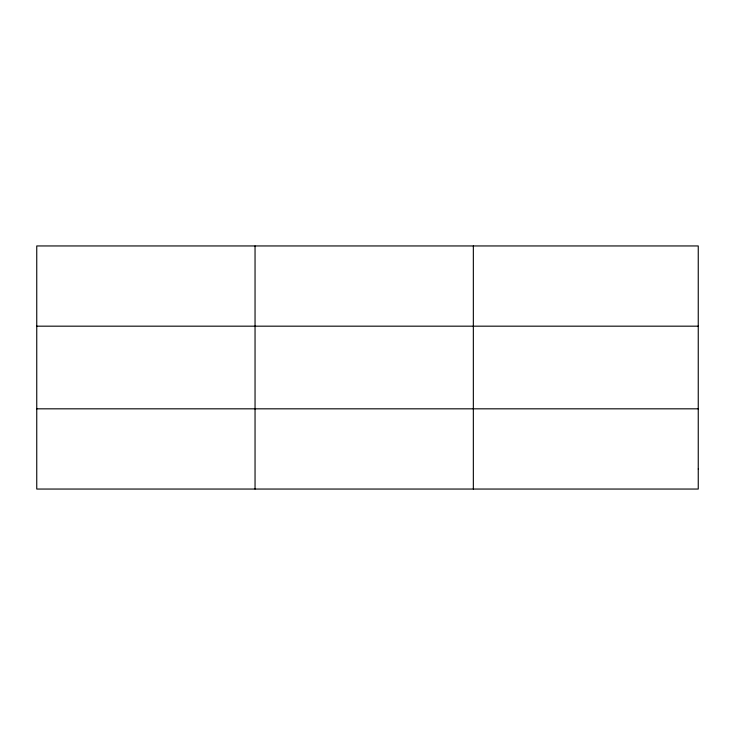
<?xml version="1.0" encoding="UTF-8"?>
<svg xmlns="http://www.w3.org/2000/svg" width="735" height="735" viewBox="0 0 735 735"><rect width="100%" height="100%" fill="white"/><g stroke="black" fill="none" stroke-linecap="round" stroke-linejoin="round"><path stroke-width="1.1" d="M255.045 489.051L255.045 245.949M473.34 489.051L473.34 245.949M36.75 326.175L698.25 326.175M36.75 408.825L698.25 408.825M698.25 468.994L698.25 489.051L36.75 489.051L36.75 245.949L698.25 245.949L698.25 468.994"/></g></svg>
